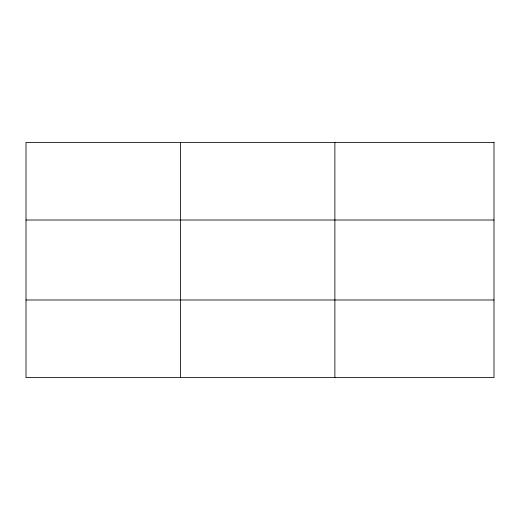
<?xml version="1.0" encoding="UTF-8"?>
<svg xmlns="http://www.w3.org/2000/svg" width="520" height="520" viewBox="0 0 520 520"><rect width="100%" height="100%" fill="white"/><g stroke="black" fill="none" stroke-linecap="round" stroke-linejoin="round"><path stroke-width="0.78" d="M180.44 377.618L180.44 142.383M334.88 377.618L334.88 142.383M26 220.012L494 220.012M26 299.988L494 299.988M494 142.383L26 142.383L26 377.618L494 377.618L494 142.383"/></g></svg>
